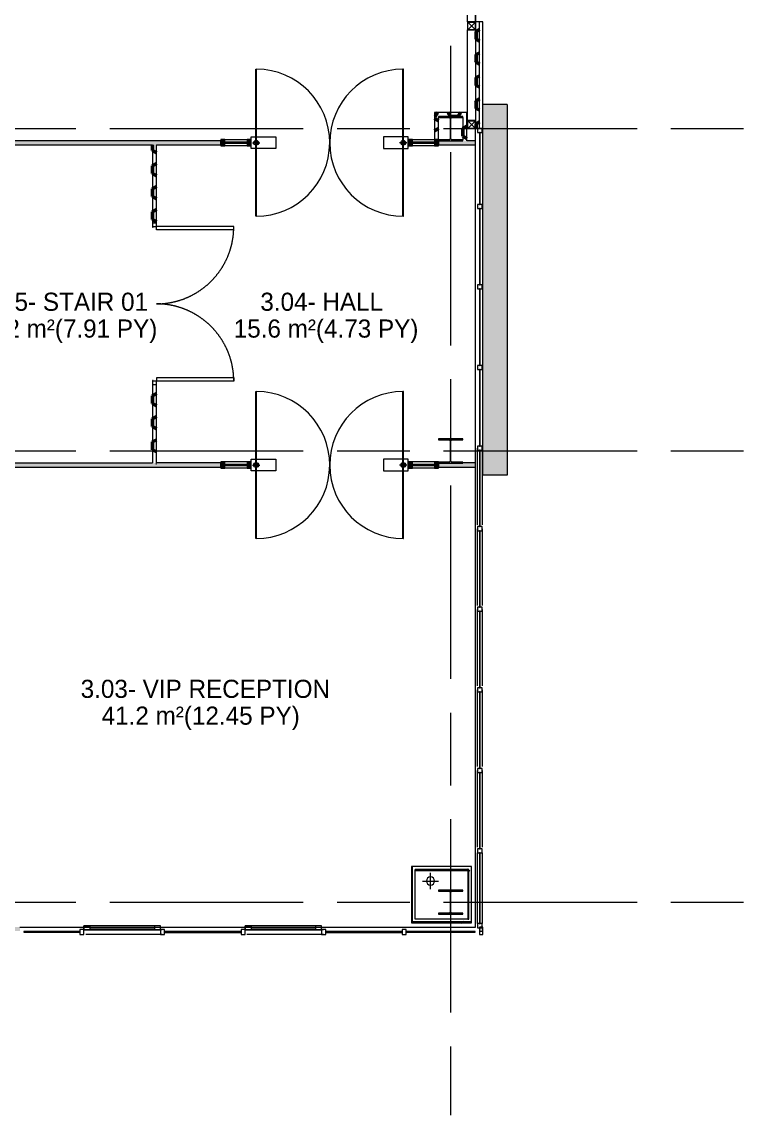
# Model space of a CAD drawing. Header units: millimetres. Extents: x -76261 to 649593, y -304265 to 60256.
# Drawn here: x 152981 to 162139, y -18844 to -5275 of the extents above; entities that cross this region are included whole.
import ezdxf

# ---------------------------------------------------------------- set-up
doc = ezdxf.new("R2010")
doc.units = ezdxf.units.MM
doc.header["$LTSCALE"] = 2000
doc.header["$MEASUREMENT"] = 0
doc.linetypes.add('Centre', pattern=[6.9, 4, -0.7, 1.5, -0.7])
doc.linetypes.add('Dash', pattern=[6, 3, -3])
doc.layers.get('0').update_dxf_attribs({"linetype": 'CONTINUOUS'})
for name, color, linetype, lineweight in [('A-AREA-IDEN', 8, 'CONTINUOUS', 15), ('A-DETL-GENF', 8, 'CONTINUOUS', 15), ('A-DETL-GENF-HDLN', 8, 'Dash', 15), ('A-DOOR', 8, 'CONTINUOUS', 15), ('A-FLOR', 8, 'CONTINUOUS', 15), ('A-GENM', 8, 'CONTINUOUS', 15), ('A-GLAZ', 8, 'CONTINUOUS', 15), ('A-GLAZ-CURT', 8, 'CONTINUOUS', 15), ('A-GLAZ-CWMG', 8, 'CONTINUOUS', 15), ('A-WALL', 8, 'CONTINUOUS', 15), ('A-WALL-PATT', 8, 'CONTINUOUS', 50), ('I-WALL', 8, 'CONTINUOUS', 15), ('P-PIPE', 8, 'CONTINUOUS', 15), ('P-PIPE-CNTR', 8, 'CONTINUOUS', 15), ('S-BEAM', 12, 'CONTINUOUS', 15), ('S-COLS', 8, 'CONTINUOUS', 15), ('S-GRID', 14, 'CONTINUOUS', 15)]:
    doc.layers.add(name, color=color, linetype=linetype, lineweight=lineweight)
doc.styles.add('.VnArial Narrow_B', font='Vnarianb_0.ttf', dxfattribs={"height": 225})
pattern_1 = [(0, (213192.53, 42001.64), (1219.2, 304.8), [50.292, -864.108, 50.292, -864.108, -4876.8]), (0, (213192.53, 42001.64), (1219.2, 304.8), [-1828.8, 50.292, -1778.508, 50.292, -864.108, -2133.6]), (0, (213192.53, 42001.64), (1219.2, 304.8), [-4572, 50.292, -559.308, 50.292, -1473.708]), (120, (213649.73, 42154.04), (-873.5645, 903.4582), [50.292, -864.108, 50.292, -864.108, -4876.8]), (120, (213649.73, 42154.04), (-873.5645, 903.4582), [-1828.8, 50.292, -1778.508, 50.292, -864.108, -2133.6]), (120, (213649.73, 42154.04), (-873.5645, 903.4582), [-4572, 50.292, -559.308, 50.292, -1473.708]), (240, (213802.13, 42763.64), (-345.6355, -1208.2582), [50.292, -864.108, 50.292, -864.108, -4876.8]), (240, (213802.13, 42763.64), (-345.6355, -1208.2582), [-1828.8, 50.292, -1778.508, 50.292, -864.108, -2133.6]), (240, (213802.13, 42763.64), (-345.6355, -1208.2582), [-4572, 50.292, -559.308, 50.292, -1473.708])]
pattern_2 = [(45, (213192.53, 42001.64), (-106.06602, 106.06602), [])]

# ---------------------------------------------------------------- blocks, each defined once
blk = doc.blocks.new('AD_UK Beams-Column - SC2-300_300_8_12-V100-3rd FLOOR PLAN')
at = {"layer": 'S-COLS'}
h = blk.add_hatch(dxfattribs=at)
h.set_pattern_fill('FP_104', color=256, style=0, pattern_type=2)
h.set_pattern_definition([(45, (54892.53, 58201.64), (-371.231, 371.231), []), (45, (54892.53, 58764.14), (-371.231, 371.231), [])])
h.paths.add_polyline_path([(150, -150), (150, -138), (17, -138), (8, -134), (4, -125), (6, 129), (8, 134), (17, 138), (150, 138), (150, 150), (-150, 150), (-150, 138), (-17, 138), (-8, 134), (-4, 125), (-4, -125), (-8, -134), (-17, -138), (-150, -138), (-150, -150)], flags=0)
for p, q in [((150, 150), (-150, 150)), ((-150, 150), (-150, 138)), ((-150, 138), (-17, 138)), ((17, 138), (150, 138)), ((150, 138), (150, 150)), ((-4, 125), (-4, -125)), ((4, -125), (4, 125)), ((-17, -138), (-150, -138)), ((-150, -138), (-150, -150)), ((-150, -150), (150, -150)), ((150, -138), (17, -138)), ((150, -150), (150, -138))]:
    blk.add_line(p, q, dxfattribs=at)
for centre, start, end in [((-17, 125), 0, 90), ((17, 125), 90, 180), ((-17, -125), 270, 0), ((17, -125), 180, 270)]:
    blk.add_arc(centre, 13, start, end, dxfattribs=at)
blk = doc.blocks.new('AD_UK Beams-Column - SC2-300_300_8_12-V101-3rd FLOOR PLAN')
at = {"layer": 'S-COLS'}
h = blk.add_hatch(dxfattribs=at)
h.set_pattern_fill('FP_105', color=256, style=0, pattern_type=2)
h.set_pattern_definition([(45, (54892.53, 52601.64), (-371.231, 371.231), []), (45, (54892.53, 53164.14), (-371.231, 371.231), [])])
h.paths.add_polyline_path([(-150, -150), (150, -150), (150, -138), (17, -138), (8, -134), (4, -125), (4, 125), (8, 134), (17, 138), (150, 138), (150, 150), (-150, 150), (-150, 138), (-17, 138), (-8, 134), (-4, 125), (-4, -125), (-8, -134), (-17, -138), (-150, -138)], flags=0)
for p, q in [((150, 150), (-150, 150)), ((-150, 150), (-150, 138)), ((-150, 138), (-17, 138)), ((17, 138), (150, 138)), ((150, 138), (150, 150)), ((-4, 125), (-4, -125)), ((4, -125), (4, 125)), ((-17, -138), (-150, -138)), ((-150, -138), (-150, -150)), ((-150, -150), (150, -150)), ((150, -138), (17, -138)), ((150, -150), (150, -138))]:
    blk.add_line(p, q, dxfattribs=at)
for centre, start, end in [((-17, 125), 0, 90), ((17, 125), 90, 180), ((-17, -125), 270, 0), ((17, -125), 180, 270)]:
    blk.add_arc(centre, 13, start, end, dxfattribs=at)
blk = doc.blocks.new('AD_UK Beams-Column - SC2-300_300_8_12-V102-3rd FLOOR PLAN')
at = {"layer": 'S-COLS'}
h = blk.add_hatch(dxfattribs=at)
h.set_pattern_fill('FP_106', color=256, style=0, pattern_type=2)
h.set_pattern_definition([(45, (54892.53, 48601.64), (-371.231, 371.231), []), (45, (54892.53, 49164.14), (-371.231, 371.231), [])])
h.paths.add_polyline_path([(-150, -150), (150, -150), (150, -138), (17, -138), (8, -134), (4, -125), (4, 125), (8, 134), (17, 138), (150, 138), (150, 150), (-150, 150), (-150, 138), (-17, 138), (-8, 134), (-4, 125), (-4, -125), (-8, -134), (-17, -138), (-150, -138)], flags=0)
for p, q in [((150, 150), (-150, 150)), ((-150, 150), (-150, 138)), ((-150, 138), (-17, 138)), ((17, 138), (150, 138)), ((150, 138), (150, 150)), ((-4, 125), (-4, -125)), ((4, -125), (4, 125)), ((-17, -138), (-150, -138)), ((-150, -138), (-150, -150)), ((-150, -150), (150, -150)), ((150, -138), (17, -138)), ((150, -150), (150, -138))]:
    blk.add_line(p, q, dxfattribs=at)
for centre, start, end in [((-17, 125), 0, 90), ((17, 125), 90, 180), ((-17, -125), 270, 0), ((17, -125), 180, 270)]:
    blk.add_arc(centre, 13, start, end, dxfattribs=at)
blk = doc.blocks.new('LS-Office-S_rvt-1-3rd FLOOR PLAN')
for name, p in [('AD_UK Beams-Column - SC2-300_300_8_12-V102-3rd FLOOR PLAN', (-54893, -48602)), ('AD_UK Beams-Column - SC2-300_300_8_12-V101-3rd FLOOR PLAN', (-54893, -52602)), ('AD_UK Beams-Column - SC2-300_300_8_12-V100-3rd FLOOR PLAN', (-54893, -58202))]:
    blk.add_blockref(name, p)
blk = doc.blocks.new('System Panel - Glazed-10965413-3rd FLOOR PLAN')
at = {"layer": 'A-GLAZ-CURT'}
for p, q in [((439, 5), (-439, 5)), ((-439, 5), (-439, -5)), ((439, -5), (439, 5)), ((-439, -5), (439, -5))]:
    blk.add_line(p, q, dxfattribs=at)
blk = doc.blocks.new('System Panel - Glazed-10965414-3rd FLOOR PLAN')
at = {"layer": 'A-GLAZ-CURT'}
for p, q in [((475, 5.2), (-475, 5.2)), ((-475, 5.2), (-475, -5.2)), ((475, -5.2), (475, 5.2)), ((-475, -5.2), (475, -5.2))]:
    blk.add_line(p, q, dxfattribs=at)
blk = doc.blocks.new('System Panel - Glazed-10965415-3rd FLOOR PLAN')
at = {"layer": 'A-GLAZ-CURT'}
for p, q in [((445, 5), (-445, 5)), ((-445, 5), (-445, -5)), ((445, -5), (445, 5)), ((-445, -5), (445, -5))]:
    blk.add_line(p, q, dxfattribs=at)
blk = doc.blocks.new('Rectangular Mullion - 50 x 100-10965416-3rd FLOOR PLAN')
at = {"layer": 'A-GLAZ-CWMG'}
for p, q in [((-50, 30), (0, 30)), ((-50, -30), (-50, 30)), ((0, 30), (0, -30)), ((0, -30), (-50, -30))]:
    blk.add_line(p, q, dxfattribs=at)
blk = doc.blocks.new('Rectangular Mullion - 50 x 100-10965412-3rd FLOOR PLAN')
at = {"layer": 'A-GLAZ-CWMG'}
for p, q in [((-25, 30), (25, 30)), ((-25, -30), (-25, 30)), ((25, 30), (25, -30)), ((25, -30), (-25, -30))]:
    blk.add_line(p, q, dxfattribs=at)
blk = doc.blocks.new('Rectangular Mullion - 50 x 100-10932181-3rd FLOOR PLAN')
at = {"layer": 'A-GLAZ-CWMG'}
for p, q in [((-54560, -58469), (-54560, -57592)), ((-54500, -57592), (-54500, -58469))]:
    blk.add_line(p, q, dxfattribs=at)
blk = doc.blocks.new('Rectangular Mullion - 50 x 100-10619540-3rd FLOOR PLAN')
at = {"layer": 'A-GLAZ-CWMG'}
for p, q in [((-54560, -57519), (-54560, -56569)), ((-54500, -56569), (-54500, -57519))]:
    blk.add_line(p, q, dxfattribs=at)
blk = doc.blocks.new('Rectangular Mullion - 50 x 100-10965419-3rd FLOOR PLAN')
at = {"layer": 'A-GLAZ-CWMG'}
for p, q in [((0, 30), (-50, 30)), ((-50, 30), (-50, -30)), ((0, -30), (0, 30)), ((-50, -30), (0, -30))]:
    blk.add_line(p, q, dxfattribs=at)
blk = doc.blocks.new('System Panel - Glazed-10965386-3rd FLOOR PLAN')
at = {"layer": 'A-GLAZ-CURT'}
for p, q in [((347, 5), (-347, 5)), ((-347, 5), (-347, -5)), ((347, -5), (347, 5)), ((-347, -5), (347, -5))]:
    blk.add_line(p, q, dxfattribs=at)
blk = doc.blocks.new('System Panel - Glazed-10965385-3rd FLOOR PLAN')
at = {"layer": 'A-GLAZ-CURT'}
for p, q in [((475, 5.2), (-475, 5.2)), ((-475, 5.2), (-475, -5.2)), ((475, -5.2), (475, 5.2)), ((-475, -5.2), (475, -5.2))]:
    blk.add_line(p, q, dxfattribs=at)
blk = doc.blocks.new('System Panel - Glazed-10965384-3rd FLOOR PLAN')
at = {"layer": 'A-GLAZ-CURT'}
for p, q in [((428, 5), (-428, 5)), ((-428, 5), (-428, -5)), ((428, -5), (428, 5)), ((-428, -5), (428, -5))]:
    blk.add_line(p, q, dxfattribs=at)
blk = doc.blocks.new('Generic Models 2 - Generic Models 2-10631144-3rd FLOOR PLAN')
at = {"layer": 'A-GENM'}
blk.add_hatch(color=256, dxfattribs=at).paths.add_polyline_path([(-54493, -52902), (-54193, -52902), (-54193, -48302), (-54493, -48302), (-54493, -52152)], flags=0)
for p, q in [((-54193, -48302), (-54493, -48302)), ((-54193, -48302), (-54193, -52902)), ((-54493, -52902), (-54493, -48602)), ((-54193, -52902), (-54493, -52902))]:
    blk.add_line(p, q, dxfattribs=at)
blk = doc.blocks.new('System Panel - Glazed-10752186-3rd FLOOR PLAN')
at = {"layer": 'A-GLAZ-CURT'}
for p, q in [((137.5, 5.2), (-137.5, 5.2)), ((-137.5, 5.2), (-137.5, -5.2)), ((137.5, -5.2), (137.5, 5.2)), ((-137.5, -5.2), (137.5, -5.2))]:
    blk.add_line(p, q, dxfattribs=at)
blk = doc.blocks.new('Family1 - 2000X1500-10848088-3rd FLOOR PLAN')
at = {"layer": 'A-DETL-GENF'}
for p, q in [((-917, 912), (-907, 912)), ((-917, -912), (-917, 912)), ((-907, -912), (-907, 912)), ((917, 912), (907, 912)), ((907, -912), (907, 912)), ((917, -912), (917, 912)), ((-975, 73), (-667, 73)), ((-975, -73), (-975, 73)), ((-957, 0), (-867, 0)), ((-907, 63), (-917, 63)), ((-912, -45), (-912, 45)), ((-667, 73), (-667, -73)), ((975, 73), (667, 73)), ((667, 73), (667, -73)), ((957, 0), (867, 0)), ((907, 63), (917, 63)), ((912, -45), (912, 45)), ((975, -73), (975, 73)), ((-667, -73), (-975, -73)), ((-907, -63), (-917, -63)), ((667, -73), (975, -73)), ((907, -63), (917, -63)), ((-912, -912), (-917, -912)), ((912, -912), (917, -912))]:
    blk.add_line(p, q, dxfattribs=at)
for centre, radius in [((-912, 0), 30), ((-912, 0), 15), ((912, 0), 30), ((912, 0), 15)]:
    blk.add_circle(centre, radius, dxfattribs=at)
for centre, start, end in [((-912, 0), 270, 89.6859), ((912, 0), 90.3141, 270)]:
    blk.add_arc(centre, 912, start, end, dxfattribs=at)
blk = doc.blocks.new('Rectangular Mullion - 52X100-10848087-3rd FLOOR PLAN')
at = {"layer": 'A-GLAZ-CWMG'}
for p, q in [((-57418, -48739), (-57693, -48739)), ((-57418, -48814), (-57693, -48814))]:
    blk.add_line(p, q, dxfattribs=at)
blk = doc.blocks.new('Rectangular Mullion - 52X100-10752122-3rd FLOOR PLAN')
at = {"layer": 'A-GLAZ-CWMG'}
blk.add_hatch(color=256, dxfattribs=at).paths.add_polyline_path([(0, 38), (0, -38), (-50, -38), (-50, 38)], flags=0)
for p, q in [((-50, 38), (0, 38)), ((-50, -38), (-50, 38)), ((0, 38), (0, -25)), ((0, -38), (-50, -38))]:
    blk.add_line(p, q, dxfattribs=at)
blk = doc.blocks.new('Rectangular Mullion - 52X100-10752126-3rd FLOOR PLAN')
at = {"layer": 'A-GLAZ-CWMG'}
blk.add_hatch(color=256, dxfattribs=at).paths.add_polyline_path([(-50, 38), (-50, -38), (0, -38), (0, 38)], flags=0)
for p, q in [((0, 38), (-50, 38)), ((-50, 38), (-50, -38)), ((0, -38), (0, 38)), ((-50, -38), (0, -38))]:
    blk.add_line(p, q, dxfattribs=at)
blk = doc.blocks.new('Rectangular Mullion - 52X100-10752111-3rd FLOOR PLAN')
at = {"layer": 'A-GLAZ-CWMG'}
blk.add_hatch(color=256, dxfattribs=at).paths.add_polyline_path([(25, 38), (25, -38), (-25, -38), (-25, 38)], flags=0)
for p, q in [((-25, 38), (25, 38)), ((-25, -38), (-25, 38)), ((25, 38), (25, -38)), ((25, -38), (-25, -38))]:
    blk.add_line(p, q, dxfattribs=at)
blk = doc.blocks.new('PIPE 100X100X2_5 - PIPE 100X100X2_5-10939201-3rd FLOOR PLAN')
at = {"layer": 'S-BEAM'}
for p, q in [((-1825, 50), (1450, 50)), ((1500, 50), (2175, 50)), ((-2700, -50), (-3400, -50)), ((-1925, -50), (-2653, -50)), ((1450, -50), (-1825, -50)), ((2175, -50), (1500, -50)), ((3400, -50), (2275, -50))]:
    blk.add_line(p, q, dxfattribs=at)
blk = doc.blocks.new('PIPE 100X100X2_5 - PIPE 100X100X2_5-10940801-3rd FLOOR PLAN')
at = {"layer": 'S-BEAM'}
for p, q in [((-60239, -58414), (-60334, -58509)), ((-60239, -58509), (-60334, -58414))]:
    blk.add_line(p, q, dxfattribs=at)
blk = doc.blocks.new('PIPE 100X100X2_5 - PIPE 100X100X2_5-10939911-3rd FLOOR PLAN')
at = {"layer": 'S-BEAM'}
for p, q in [((-54680, -43179), (-54585, -43274)), ((-54585, -43179), (-54680, -43274))]:
    blk.add_line(p, q, dxfattribs=at)
blk = doc.blocks.new('M_Curtain Wall Awning - M_Curtain Wall Awning-V106-3rd FLOOR PLAN')
at = {"layer": 'A-GLAZ'}
for p, q in [((-475, 25), (-475, 75)), ((-475, 75), (-400, 75)), ((-475, 75), (-475, 25)), ((0, 75), (-475, 75)), ((-400, 25), (-475, 25)), ((-475, 25), (0, 25)), ((-400, 75), (-400, 25)), ((400, 75), (-400, 75)), ((-400, 50), (400, 50)), ((-400, 25), (400, 25)), ((475, 75), (0, 75)), ((0, 25), (475, 25)), ((400, 75), (400, 25)), ((475, 75), (400, 75)), ((400, 25), (475, 25)), ((475, 25), (475, 75)), ((475, 25), (475, 75))]:
    blk.add_line(p, q, dxfattribs=at)
blk = doc.blocks.new('Rectangular Mullion - 50 x 100-10963572-3rd FLOOR PLAN')
at = {"layer": 'A-GLAZ-CWMG'}
for p, q in [((-25, 30), (25, 30)), ((-25, -30), (-25, 30)), ((25, 30), (25, -30)), ((25, -30), (-25, -30))]:
    blk.add_line(p, q, dxfattribs=at)
blk = doc.blocks.new('Rectangular Mullion - 50 x 100-10963606-3rd FLOOR PLAN')
at = {"layer": 'A-GLAZ-CWMG'}
for p, q in [((-25, 30), (25, 30)), ((-25, -30), (-25, 30)), ((25, 30), (25, -30)), ((25, -30), (-25, -30))]:
    blk.add_line(p, q, dxfattribs=at)
blk = doc.blocks.new('SD-2 CANH - FSD 2000X2200-10965636-3rd FLOOR PLAN')
at = {"layer": 'A-DETL-GENF'}
for p, q in [((-681, 985), (-721, 985)), ((-721, 985), (-721, 25)), ((-681, 985), (-681, 25)), ((1159, 985), (1199, 985)), ((1159, 985), (1159, 25)), ((1199, 985), (1199, 25)), ((-681, 25), (-721, 25)), ((1159, 25), (1199, 25))]:
    blk.add_line(p, q, dxfattribs=at)
at = {"layer": 'A-DETL-GENF-HDLN'}
for centre, start, end in [((-721, 25), 0, 90), ((1199, 25), 90, 180)]:
    blk.add_arc(centre, 960, start, end, dxfattribs=at)
at = {"layer": 'A-DOOR'}
for p, q in [((-721, 25), (-761, 25)), ((-761, 25), (-761, -25)), ((-721, -15), (-721, 25)), ((1239, 25), (1199, 25)), ((1199, 25), (1199, -15)), ((1239, -25), (1239, 25)), ((-761, -25), (-711, -25)), ((-711, -15), (-721, -15)), ((-711, -25), (-711, -15)), ((1199, -15), (1189, -15)), ((1189, -15), (1189, -25)), ((1189, -25), (1239, -25))]:
    blk.add_line(p, q, dxfattribs=at)
at = {"layer": 'A-GENM'}
for p, q in [((-681, 25), (-721, 25)), ((1159, 25), (1199, 25))]:
    blk.add_line(p, q, dxfattribs=at)
blk = doc.blocks.new('Xrexf_Office')
at = {"layer": 'A-WALL-PATT'}
h = blk.add_hatch(dxfattribs=at)
h.set_pattern_fill('FP_4', color=256, style=0, pattern_type=2)
h.set_pattern_definition([(90, (158700, -3062.5), (-82.489, 142.875), [95.25, -190.5]), (210, (158700, -3062.5), (-82.4889, -142.875), [95.25, -190.5]), (150, (158700, -3062.5), (-164.9779, -7e-05), [0, -190.5, 95.25, 0])])
h.paths.add_polyline_path([(158610, -6600), (158660, -6598.5), (158660, -5275), (158610, -5275), (158610, -6598.5)], flags=0)
h.paths.add_polyline_path([(158610, -1275), (158660, -1275), (158660, -447), (158610, -447), (158610, -678.2)], flags=0)
h.paths.add_polyline_path([(158610, -400), (158660, -400), (158660, 400), (158610, 400), (158610, -86.1)], flags=0)
h = blk.add_hatch(dxfattribs=at)
h.set_pattern_fill('FP_79', color=256, style=0, pattern_type=2)
h.set_pattern_definition([(0, (158300, -6450), (142.875, 82.49), [95.25, -190.5]), (120, (158300, -6450), (-142.875, 82.49), [95.25, -190.5]), (60, (158300, -6450), (-7e-05, 164.978), [0, -190.5, 95.25, 0])])
h.paths.add_polyline_path([(158450, -6450), (158500, -6450), (158500, -6400), (158100, -6400), (158100, -6450), (158317, -6450)], flags=0)
h = blk.add_hatch(dxfattribs=at)
h.set_pattern_fill('FP_80', color=256, style=0, pattern_type=2)
h.set_pattern_definition([(90, (158150, -6600), (-82.49, 142.875), [95.25, -190.5]), (210, (158150, -6600), (-82.49, -142.875), [95.25, -190.5]), (150, (158150, -6600), (-164.98, -7e-05), [0, -190.5, 95.25, 0])])
h.paths.add_polyline_path([(158100, -6750), (158150, -6750), (158150, -6450), (158100, -6450), (158100, -6738)], flags=0)
h = blk.add_hatch(dxfattribs=at)
h.set_pattern_fill('FP_81', color=256, style=0, pattern_type=2)
h.set_pattern_definition([(270, (158450, -6600), (82.49, -142.875), [95.25, -190.5]), (30, (158450, -6600), (82.49, 142.875), [95.25, -190.5]), (330, (158450, -6600), (164.98, 7e-05), [0, -190.5, 95.25, 0])])
h.paths.add_polyline_path([(158450, -6750), (158500, -6750), (158500, -6450), (158450, -6450), (158450, -6738)], flags=0)
h = blk.add_hatch(dxfattribs=at)
h.set_pattern_fill('FP_15', color=256, style=0, pattern_type=2)
h.set_pattern_definition([(2e-13, (143700, -6800), (142.875, 82.489), [95.25, -190.5]), (120, (143700, -6800), (-142.87507, 82.4889), [95.25, -190.5]), (60, (143700, -6800), (-7e-05, 164.9779), [0, -190.5, 95.25, 0])])
h.paths.add_polyline_path([(158610, -6800), (158610, -6750), (158150, -6750), (158150, -6800), (158450, -6800)], flags=0)
h.paths.add_polyline_path([(155447.3, -6800), (155450, -6800), (155450, -6750), (144700, -6750), (144700, -6800), (154650, -6800)], flags=0)
h.paths.add_polyline_path([(142341.6, -6800), (142700, -6800), (142700, -6750), (138700, -6750), (138700, -6800), (141259.4, -6800)], flags=0)
h.paths.add_polyline_path([(136700, -6800), (136700, -6750), (128790, -6750), (128790, -6800), (134850, -6800)], flags=0)
h = blk.add_hatch(dxfattribs=at)
h.set_pattern_fill('FP_18', color=256, style=0, pattern_type=2)
h.set_pattern_definition([(270, (154600, -8775), (82.489, -142.875), [95.25, -190.5]), (30, (154600, -8775), (82.489, 142.875), [95.25, -190.5]), (330, (154600, -8775), (164.978, 7e-05), [0, -190.5, 95.25, 0])])
h.paths.add_polyline_path([(154625, -10750), (154650, -10750), (154650, -9775), (154600, -9775), (154600, -10750)], flags=0)
h.paths.add_polyline_path([(154625, -7775), (154650, -7775), (154650, -6800), (154600, -6800), (154600, -7775), (154610, -7775)], flags=0)
h = blk.add_hatch(dxfattribs=at)
h.set_pattern_fill('FP_17', color=256, style=0, pattern_type=2)
h.set_pattern_definition([(180, (152880, -10750), (-142.875, -82.489), [95.25, -190.5]), (300, (152880, -10750), (142.8751, -82.4889), [95.25, -190.5]), (240, (152880, -10750), (7e-05, -164.9779), [0, -190.5, 95.25, 0])])
h.paths.add_polyline_path([(158610, -10800), (158610, -10750), (158150, -10750), (158150, -10800), (158450, -10800)], flags=0)
h.paths.add_polyline_path([(155447.3, -10800), (155450, -10800), (155450, -10750), (147150, -10750), (147150, -10800), (153263.1, -10800)], flags=0)
h = blk.add_hatch(dxfattribs=at)
h.set_pattern_fill('FP_10', color=256, style=0, pattern_type=2)
h.set_pattern_definition(pattern_1)
h.paths.add_polyline_path([(158513, -15807), (158525, -15807), (158525, -15795), (157860, -15795), (157860, -15807), (158177.7, -15807)], flags=0)
h = blk.add_hatch(dxfattribs=at)
h.set_pattern_fill('FP_10', color=256, style=0, pattern_type=2)
h.set_pattern_definition(pattern_1)
h.paths.add_polyline_path([(158513, -16410), (158525, -16410), (158525, -15807), (158513, -15807), (158513, -16071.1)], flags=0)
h = blk.add_hatch(dxfattribs=at)
h.set_pattern_fill('FP_3', color=256, style=0, pattern_type=2)
h.set_pattern_definition([(0, (143745, -16600), (142.875, 82.489), [95.25, -190.5]), (120, (143745, -16600), (-142.87507, 82.4889), [95.25, -190.5]), (60, (143745, -16600), (-7e-05, 164.9779), [0, -190.5, 95.25, 0])])
h.paths.add_polyline_path([(147100, -16560), (147100, -16510), (146200, -16510), (146200, -16560), (146710.2, -16560)], flags=0)
h.paths.add_polyline_path([(158700, -16560), (158700, -16510), (158656.2, -16510), (158656.2, -16560)], flags=0)
h.paths.add_polyline_path([(129500, -16560), (129500, -16510), (128790, -16510), (128790, -16560), (129235.8, -16560)], flags=0)
h.paths.add_polyline_path([(152170.9, -16560), (152956.2, -16560), (152956.2, -16510), (151250, -16510), (151250, -16560)], flags=0)
h.paths.add_polyline_path([(130200, -16560), (130200, -16510), (129550, -16510), (129550, -16560)], flags=0)
h.paths.add_polyline_path([(148894.5, -16560), (149200, -16560), (149200, -16510), (147150, -16510), (147150, -16560)], flags=0)
h = blk.add_hatch(dxfattribs=at)
h.set_pattern_fill('FP_10', color=256, style=0, pattern_type=2)
h.set_pattern_definition(pattern_1)
h.paths.add_polyline_path([(158560, -16457), (158560, -16445), (157813, -16445), (157813, -16457)], flags=0)
at = {"layer": 'S-BEAM'}
h = blk.add_hatch(dxfattribs=at)
h.set_pattern_fill('FP_82', color=256, style=0, pattern_type=2)
h.set_pattern_definition(pattern_2)
h.paths.add_polyline_path([(158610, -5375), (158610, -5275), (158510, -5275), (158510, -5375)], flags=0)
h.paths.add_polyline_path([(158607.5, -5372.5), (158512.5, -5372.5), (158512.5, -5277.5), (158607.5, -5277.5)], flags=0)
h = blk.add_hatch(dxfattribs=at)
h.set_pattern_fill('FP_82', color=256, style=0, pattern_type=2)
h.set_pattern_definition(pattern_2)
h.paths.add_polyline_path([(158510, -6600), (158610, -6598.5), (158610, -6500), (158510, -6500), (158510, -6598.5)], flags=0)
h.paths.add_polyline_path([(158607.5, -6597.5), (158512.5, -6597.5), (158512.5, -6502.5), (158607.5, -6502.5)], flags=0)
at = {"layer": 'A-FLOR'}
for p, q in [((158610, -6750), (158610, -6600)), ((158610, -10750), (158610, -6800)), ((158610, -16510), (158610, -10800)), ((152956.2, -16510), (158610, -16510))]:
    blk.add_line(p, q, dxfattribs=at)
at = {"layer": 'A-WALL'}
for p, q in [((158610, -5275), (158610, -4600)), ((158610, -5275), (158610, -6600)), ((158700, -5275), (158610, -5275)), ((158660, -6600), (158660, -5275)), ((158700, -6600), (158700, -5275)), ((158610, -6600), (158700, -6600)), ((158560, -15760), (157813, -15760)), ((157813, -15760), (157813, -16457)), ((157825, -16445), (157825, -15760)), ((158525, -15795), (157860, -15795)), ((157860, -15807), (157860, -15795)), ((157860, -15807), (158513, -15807)), ((157860, -16410), (157860, -15807)), ((158513, -15807), (158513, -16410)), ((158525, -16410), (158525, -15795)), ((158560, -16457), (158560, -15760)), ((158513, -16410), (157860, -16410)), ((158513, -16410), (158525, -16410)), ((157813, -16457), (158560, -16457)), ((158560, -16445), (157825, -16445)), ((158700, -16510), (158656.2, -16510)), ((158656.2, -16510), (158656.2, -16600)), ((158700, -16600), (158700, -16510)), ((158656.2, -16560), (158700, -16560)), ((158656.2, -16600), (158700, -16600))]:
    blk.add_line(p, q, dxfattribs=at)
at = {"layer": 'I-WALL'}
for p, q in [((158500, -6400), (158100, -6400)), ((158100, -6400), (158100, -6750)), ((158150, -6738), (158150, -6462)), ((158450, -6462), (158450, -6738)), ((158500, -6750), (158500, -6400)), ((155450, -6750), (152900, -6750)), ((155450, -6800), (155450, -6750)), ((158100, -6750), (158150, -6750)), ((158150, -6750), (158150, -6800)), ((158610, -6750), (158500, -6750)), ((158610, -6800), (158610, -6750)), ((147500, -6800), (154600, -6800)), ((154600, -6800), (154600, -7775)), ((154650, -6800), (155450, -6800)), ((154650, -7775), (154650, -6800)), ((158150, -6800), (158610, -6800)), ((154600, -9775), (154600, -10750)), ((154650, -10750), (154650, -9775)), ((151250, -10800), (155450, -10800)), ((152850, -10750), (154600, -10750)), ((155450, -10750), (154650, -10750)), ((155450, -10800), (155450, -10750)), ((158150, -10750), (158150, -10800)), ((158150, -10800), (158610, -10800)), ((158610, -10750), (158450, -10750)), ((158610, -10800), (158610, -10750))]:
    blk.add_line(p, q, dxfattribs=at)
at = {"layer": 'P-PIPE'}
for start, end in [(0, 180), (180, 0)]:
    blk.add_arc((158050, -15938.6), 50.8, start, end, dxfattribs=at)
at = {"layer": 'P-PIPE-CNTR'}
for p, q in [((158050, -16038.6), (158050, -15838.6)), ((157950, -15938.6), (158150, -15938.6))]:
    blk.add_line(p, q, dxfattribs=at)
at = {"layer": 'S-BEAM'}
for p, q in [((158610, -5275), (158510, -5275)), ((158510, -5275), (158510, -5375)), ((158512.5, -5277.5), (158607.5, -5277.5)), ((158512.5, -5372.5), (158512.5, -5277.5)), ((158607.5, -5277.5), (158607.5, -5372.5)), ((158610, -5375), (158610, -5275)), ((158510, -5375), (158610, -5375)), ((158607.5, -5372.5), (158512.5, -5372.5)), ((158610, -6500), (158510, -6500)), ((158510, -6500), (158510, -6600)), ((158512.5, -6502.5), (158607.5, -6502.5)), ((158512.5, -6597.5), (158512.5, -6502.5)), ((158607.5, -6502.5), (158607.5, -6597.5)), ((158610, -6600), (158610, -6500)), ((158510, -6600), (158610, -6600)), ((158607.5, -6597.5), (158512.5, -6597.5))]:
    blk.add_line(p, q, dxfattribs=at)
at = {"layer": 'S-GRID', "linetype": 'Centre', "ltscale": 0.3}
for p, q in [((158300, 5529.3), (158300, -18843.9)), ((120952.1, -6600), (162139, -6600)), ((120952.1, -10600), (162139, -10600)), ((120952.1, -16200), (162139, -16200))]:
    blk.add_line(p, q, dxfattribs=at)
blk.add_blockref('LS-Office-S_rvt-1-3rd FLOOR PLAN', (213192.5, 42001.6))
at = {"layer": 'A-DOOR', "rotation": 269.9999999999999}
blk.add_blockref('SD-2 CANH - FSD 2000X2200-10965636-3rd FLOOR PLAN', (154625, -8536), dxfattribs=at)
at = {"layer": 'A-GENM'}
blk.add_blockref('Generic Models 2 - Generic Models 2-10631144-3rd FLOOR PLAN', (213192.5, 42001.6), dxfattribs=at)
at = {"layer": 'A-GLAZ'}
for p in [(154225, -16570), (156225, -16570)]:
    blk.add_blockref('M_Curtain Wall Awning - M_Curtain Wall Awning-V106-3rd FLOOR PLAN', p, dxfattribs=at)
at = {"layer": 'A-GLAZ-CURT'}
for name, p in [('Family1 - 2000X1500-10848088-3rd FLOOR PLAN', (156800, -6775)), ('System Panel - Glazed-10752186-3rd FLOOR PLAN', (155637.5, -6775)), ('System Panel - Glazed-10752186-3rd FLOOR PLAN', (157962.5, -6775)), ('Family1 - 2000X1500-10848088-3rd FLOOR PLAN', (156800, -10775)), ('System Panel - Glazed-10752186-3rd FLOOR PLAN', (155637.5, -10775)), ('System Panel - Glazed-10752186-3rd FLOOR PLAN', (157962.5, -10775)), ('System Panel - Glazed-10965386-3rd FLOOR PLAN', (153353.1, -16570)), ('System Panel - Glazed-10965385-3rd FLOOR PLAN', (155225, -16570)), ('System Panel - Glazed-10965385-3rd FLOOR PLAN', (157225, -16570)), ('System Panel - Glazed-10965384-3rd FLOOR PLAN', (158178.1, -16570))]:
    blk.add_blockref(name, p, dxfattribs=at)
at = {"layer": 'A-GLAZ-CURT', "rotation": 89.9999999999999}
for name, p in [('System Panel - Glazed-10965415-3rd FLOOR PLAN', (158662.5, -7095)), ('System Panel - Glazed-10965414-3rd FLOOR PLAN', (158662.5, -8065)), ('System Panel - Glazed-10965414-3rd FLOOR PLAN', (158662.5, -9065)), ('System Panel - Glazed-10965414-3rd FLOOR PLAN', (158662.5, -10065)), ('System Panel - Glazed-10965414-3rd FLOOR PLAN', (158662.5, -11065)), ('System Panel - Glazed-10965414-3rd FLOOR PLAN', (158662.5, -12065)), ('System Panel - Glazed-10965414-3rd FLOOR PLAN', (158662.5, -13065)), ('System Panel - Glazed-10965414-3rd FLOOR PLAN', (158662.5, -14065)), ('System Panel - Glazed-10965414-3rd FLOOR PLAN', (158662.5, -15065)), ('System Panel - Glazed-10965413-3rd FLOOR PLAN', (158662.5, -16028.7))]:
    blk.add_blockref(name, p, dxfattribs=at)
at = {"layer": 'A-GLAZ-CWMG', "extrusion": (0, 0, -1)}
for name, p, rotation in [('Rectangular Mullion - 50 x 100-10965416-3rd FLOOR PLAN', (-158662.5, -6600), 90.0000000000001), ('Rectangular Mullion - 52X100-10752111-3rd FLOOR PLAN', (-155800, -6775), 180), ('Rectangular Mullion - 52X100-10752111-3rd FLOOR PLAN', (-157800, -6775), 180), ('Rectangular Mullion - 52X100-10752122-3rd FLOOR PLAN', (-158150, -6775), 180), ('Rectangular Mullion - 50 x 100-10965412-3rd FLOOR PLAN', (-158662.5, -7565), 90.0000000000001), ('Rectangular Mullion - 50 x 100-10965412-3rd FLOOR PLAN', (-158662.5, -8565), 90.0000000000001), ('Rectangular Mullion - 50 x 100-10965412-3rd FLOOR PLAN', (-158662.5, -9565), 90.0000000000001), ('Rectangular Mullion - 50 x 100-10965412-3rd FLOOR PLAN', (-158662.5, -10565), 90.0000000000001), ('Rectangular Mullion - 52X100-10752111-3rd FLOOR PLAN', (-155800, -10775), 180), ('Rectangular Mullion - 52X100-10752111-3rd FLOOR PLAN', (-157800, -10775), 180), ('Rectangular Mullion - 52X100-10752122-3rd FLOOR PLAN', (-158150, -10775), 180), ('Rectangular Mullion - 50 x 100-10965412-3rd FLOOR PLAN', (-158662.5, -11565), 90.0000000000001), ('Rectangular Mullion - 50 x 100-10965412-3rd FLOOR PLAN', (-158662.5, -12565), 90.0000000000001), ('Rectangular Mullion - 50 x 100-10965412-3rd FLOOR PLAN', (-158662.5, -13565), 90.0000000000001), ('Rectangular Mullion - 50 x 100-10965412-3rd FLOOR PLAN', (-158662.5, -14565), 90.0000000000001), ('Rectangular Mullion - 50 x 100-10965412-3rd FLOOR PLAN', (-158662.5, -15565), 90.0000000000001), ('Rectangular Mullion - 50 x 100-10963572-3rd FLOOR PLAN', (-153725, -16570), 180), ('Rectangular Mullion - 50 x 100-10963572-3rd FLOOR PLAN', (-154725, -16570), 180), ('Rectangular Mullion - 50 x 100-10963572-3rd FLOOR PLAN', (-155725, -16570), 180), ('Rectangular Mullion - 50 x 100-10963572-3rd FLOOR PLAN', (-156725, -16570), 180), ('Rectangular Mullion - 50 x 100-10963606-3rd FLOOR PLAN', (-157725, -16570), 180)]:
    blk.add_blockref(name, p, dxfattribs=dict(at, rotation=rotation))
at = {"layer": 'A-GLAZ-CWMG'}
for name, p, rotation in [('Rectangular Mullion - 52X100-10752126-3rd FLOOR PLAN', (155450, -6775), 180), ('Rectangular Mullion - 52X100-10752126-3rd FLOOR PLAN', (155450, -10775), 180), ('Rectangular Mullion - 50 x 100-10619540-3rd FLOOR PLAN', (211291.6, -71100), 269.9999999999995), ('Rectangular Mullion - 50 x 100-10619540-3rd FLOOR PLAN', (213291.6, -71100), 270), ('Rectangular Mullion - 50 x 100-10965419-3rd FLOOR PLAN', (158662.5, -16517.5), 269.9999999999999)]:
    blk.add_blockref(name, p, dxfattribs=dict(at, rotation=rotation))
for name, p in [('Rectangular Mullion - 52X100-10848087-3rd FLOOR PLAN', (213192.5, 42001.6)), ('Rectangular Mullion - 52X100-10848087-3rd FLOOR PLAN', (215517.5, 42001.6)), ('Rectangular Mullion - 50 x 100-10619540-3rd FLOOR PLAN', (213192.5, 46001.6)), ('Rectangular Mullion - 52X100-10848087-3rd FLOOR PLAN', (213192.5, 38001.6)), ('Rectangular Mullion - 52X100-10848087-3rd FLOOR PLAN', (215517.5, 38001.6)), ('Rectangular Mullion - 50 x 100-10619540-3rd FLOOR PLAN', (213192.5, 45001.6)), ('Rectangular Mullion - 50 x 100-10619540-3rd FLOOR PLAN', (213192.5, 44001.6)), ('Rectangular Mullion - 50 x 100-10619540-3rd FLOOR PLAN', (213192.5, 43001.6)), ('Rectangular Mullion - 50 x 100-10619540-3rd FLOOR PLAN', (213192.5, 42001.6)), ('Rectangular Mullion - 50 x 100-10932181-3rd FLOOR PLAN', (213192.5, 42001.6))]:
    blk.add_blockref(name, p, dxfattribs=at)
at = {"layer": 'S-BEAM'}
for name, p, rotation in [('PIPE 100X100X2_5 - PIPE 100X100X2_5-10939201-3rd FLOOR PLAN', (158560, -3100), 270), ('PIPE 100X100X2_5 - PIPE 100X100X2_5-10940801-3rd FLOOR PLAN', (100098.4, 53736.3), 90)]:
    blk.add_blockref(name, p, dxfattribs=dict(at, rotation=rotation))
blk.add_blockref('PIPE 100X100X2_5 - PIPE 100X100X2_5-10939911-3rd FLOOR PLAN', (213192.5, 37901.6), dxfattribs=at)
at = {"layer": 'A-AREA-IDEN', "char_height": 225, "attachment_point": 1, "style": '.VnArial Narrow_B'}
for s, insert, width in [('3.05- STAIR 01', (152472.5, -8636.2), 2212.657), ('3.04- HALL', (155939.5, -8636.2), 1659.493), ('26.2 m²(7.91 PY)', (152370.3, -8968.9), 2453.164), ('15.6 m²(4.73 PY)', (155609.2, -8968.9), 2453.164), ('3.03- VIP RECEPTION', (153710.6, -13440.3), 3270.885), ('41.2 m²(12.45 PY)', (153970.6, -13773), 2633.543)]:
    blk.add_mtext(s, dxfattribs=dict(at, insert=insert, width=width))

msp = doc.modelspace()

# ---------------------------------------------------------------- block references
at = {"linetype": 'ByBlock'}
msp.add_blockref('Xrexf_Office', (0, 0), dxfattribs=at)

doc.saveas('drawing.dxf')
